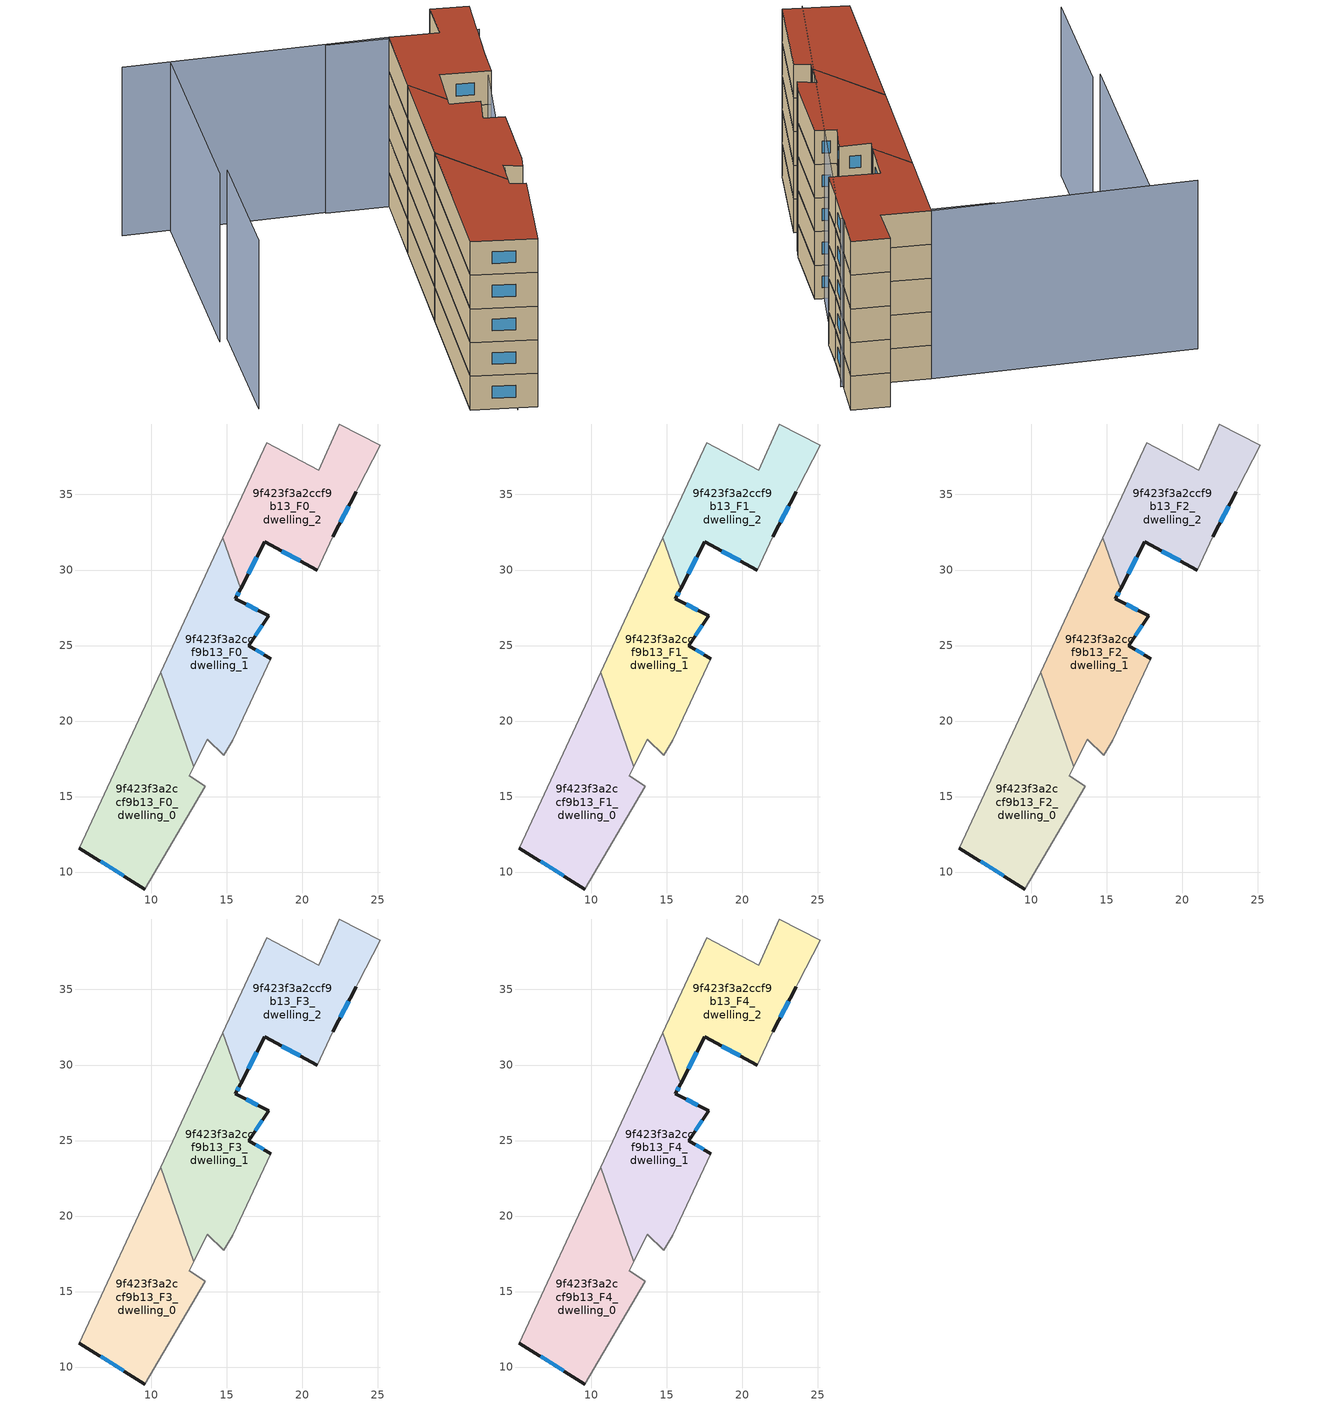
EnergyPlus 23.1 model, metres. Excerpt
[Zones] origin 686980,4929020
9f423f3a2ccf9b13_F0_dwelling_0
 floor ground (EU_floor_Construction): 10.63,23.24 12.81,16.97 12.52,16.39 13.6,15.69 9.58,8.88 5.25,11.59 z0
 wall outside (EU_wall_Construction): 5.25,11.59 9.58,8.88 z0:3
 wall adiabatic (EU_wall_Construction): 9.58,8.88 13.6,15.69 12.52,16.39 12.81,16.97 / 10.63,23.24 5.25,11.59 z0:3
 wall to 9f423f3a2ccf9b13_F0_dwelling_1 (EU_wall_Construction): 12.8,16.97 10.63,23.24 z0:3
 window (EU_Window_Construction): 6.66,10.71 8.17,9.76 z0.98:2.02
9f423f3a2ccf9b13_F0_dwelling_1
 floor ground (EU_floor_Construction): 14.74,32.13 15.92,28.75 15.58,28.09 17.78,26.99 16.45,25 17.93,24.14 15.42,18.73 14.82,17.75 13.7,18.78 12.81,16.97 10.63,23.24 z0
 wall outside (EU_wall_Construction): 17.93,24.14 16.45,25 17.78,26.99 15.58,28.09 15.92,28.75 z0:3
 wall adiabatic (EU_wall_Construction): 14.74,32.13 10.63,23.24 / 12.81,16.97 13.7,18.78 14.82,17.75 15.42,18.73 17.93,24.14 z0:3
 wall to 9f423f3a2ccf9b13_F0_dwelling_2 (EU_wall_Construction): 15.92,28.75 14.74,32.13 z0:3
 window (EU_Window_Construction): 15.69,28.3 15.81,28.53 / 17.06,27.35 16.29,27.73 / 16.88,25.65 17.35,26.34 / 17.45,24.42 16.93,24.72 z0.98:2.02
9f423f3a2ccf9b13_F0_dwelling_2
 floor ground (EU_floor_Construction): 25.16,38.27 23.7,35.44 23.58,35.2 22.02,32.19 21.01,30 17.52,31.86 15.92,28.75 14.74,32.13 17.65,38.42 21.1,36.6 22.47,39.67 z0
 wall outside (EU_wall_Construction): 15.92,28.75 17.52,31.86 21.01,30 / 22.02,32.19 23.58,35.2 z0:3
 wall adiabatic (EU_wall_Construction): 23.58,35.2 23.7,35.44 25.16,38.27 22.47,39.67 21.1,36.6 17.65,38.42 14.74,32.13 / 21.01,30 22.02,32.19 z0:3
 window (EU_Window_Construction): 18.65,31.25 19.87,30.6 / 16.44,29.76 17,30.85 / 22.53,33.17 23.07,34.22 z0.98:2.02
9f423f3a2ccf9b13_F1_dwelling_0
 floor to 9f423f3a2ccf9b13_F0_dwelling_0 (EU_floor_Construction): 10.63,23.24 12.8,16.97 12.52,16.39 13.6,15.69 9.58,8.88 5.25,11.59 z3
 wall outside (EU_wall_Construction): 5.25,11.59 9.58,8.88 z3:6
 wall adiabatic (EU_wall_Construction): 9.58,8.88 13.6,15.69 12.52,16.39 12.81,16.97 / 10.63,23.24 5.25,11.59 z3:6
 wall to 9f423f3a2ccf9b13_F1_dwelling_1 (EU_wall_Construction): 12.8,16.97 10.63,23.24 z3:6
 window (EU_Window_Construction): 6.66,10.71 8.17,9.76 z3.98:5.02
9f423f3a2ccf9b13_F1_dwelling_1
 floor to 9f423f3a2ccf9b13_F0_dwelling_1 (EU_floor_Construction): 14.74,32.13 15.92,28.75 15.58,28.09 17.78,26.99 16.45,25 17.93,24.14 15.42,18.73 14.82,17.75 13.7,18.78 12.8,16.97 10.63,23.24 z3
 wall outside (EU_wall_Construction): 17.93,24.14 16.45,25 17.78,26.99 15.58,28.09 15.92,28.75 z3:6
 wall adiabatic (EU_wall_Construction): 14.74,32.13 10.63,23.24 / 12.81,16.97 13.7,18.78 14.82,17.75 15.42,18.73 17.93,24.14 z3:6
 wall to 9f423f3a2ccf9b13_F1_dwelling_2 (EU_wall_Construction): 15.92,28.75 14.74,32.13 z3:6
 window (EU_Window_Construction): 15.69,28.3 15.81,28.53 / 17.06,27.35 16.29,27.73 / 16.88,25.65 17.35,26.34 / 17.45,24.42 16.93,24.72 z3.98:5.02
9f423f3a2ccf9b13_F1_dwelling_2
 floor to 9f423f3a2ccf9b13_F0_dwelling_2 (EU_floor_Construction): 25.16,38.27 23.7,35.44 23.58,35.2 22.02,32.19 21.01,30 17.52,31.86 15.92,28.75 14.74,32.13 17.65,38.42 21.1,36.6 22.47,39.67 z3
 wall outside (EU_wall_Construction): 15.92,28.75 17.52,31.86 21.01,30 / 22.02,32.19 23.58,35.2 z3:6
 wall adiabatic (EU_wall_Construction): 23.58,35.2 23.7,35.44 25.16,38.27 22.47,39.67 21.1,36.6 17.65,38.42 14.74,32.13 / 21.01,30 22.02,32.19 z3:6
 window (EU_Window_Construction): 18.65,31.25 19.87,30.6 / 16.44,29.76 17,30.85 / 22.53,33.17 23.07,34.22 z3.98:5.02
9f423f3a2ccf9b13_F2_dwelling_0
 floor to 9f423f3a2ccf9b13_F1_dwelling_0 (EU_floor_Construction): 10.63,23.24 12.8,16.97 12.52,16.39 13.6,15.69 9.58,8.88 5.25,11.59 z6
 wall outside (EU_wall_Construction): 5.25,11.59 9.58,8.88 z6:9
 wall adiabatic (EU_wall_Construction): 9.58,8.88 13.6,15.69 12.52,16.39 12.81,16.97 / 10.63,23.24 5.25,11.59 z6:9
 wall to 9f423f3a2ccf9b13_F2_dwelling_1 (EU_wall_Construction): 12.8,16.97 10.63,23.24 z6:9
 window (EU_Window_Construction): 6.66,10.71 8.17,9.76 z6.98:8.02
9f423f3a2ccf9b13_F2_dwelling_1
 floor to 9f423f3a2ccf9b13_F1_dwelling_1 (EU_floor_Construction): 14.74,32.13 15.92,28.75 15.58,28.09 17.78,26.99 16.45,25 17.93,24.14 15.42,18.73 14.82,17.75 13.7,18.78 12.8,16.97 10.63,23.24 z6
 wall outside (EU_wall_Construction): 17.93,24.14 16.45,25 17.78,26.99 15.58,28.09 15.92,28.75 z6:9
 wall adiabatic (EU_wall_Construction): 14.74,32.13 10.63,23.24 / 12.81,16.97 13.7,18.78 14.82,17.75 15.42,18.73 17.93,24.14 z6:9
 wall to 9f423f3a2ccf9b13_F2_dwelling_2 (EU_wall_Construction): 15.92,28.75 14.74,32.13 z6:9
 window (EU_Window_Construction): 15.69,28.3 15.81,28.53 / 17.06,27.35 16.29,27.73 / 16.88,25.65 17.35,26.34 / 17.45,24.42 16.93,24.72 z6.98:8.02
9f423f3a2ccf9b13_F2_dwelling_2
 floor to 9f423f3a2ccf9b13_F1_dwelling_2 (EU_floor_Construction): 25.16,38.27 23.7,35.44 23.58,35.2 22.02,32.19 21.01,30 17.52,31.86 15.92,28.75 14.74,32.13 17.65,38.42 21.1,36.6 22.47,39.67 z6
 wall outside (EU_wall_Construction): 15.92,28.75 17.52,31.86 21.01,30 / 22.02,32.19 23.58,35.2 z6:9
 wall adiabatic (EU_wall_Construction): 23.58,35.2 23.7,35.44 25.16,38.27 22.47,39.67 21.1,36.6 17.65,38.42 14.74,32.13 / 21.01,30 22.02,32.19 z6:9
 window (EU_Window_Construction): 18.65,31.25 19.87,30.6 / 16.44,29.76 17,30.85 / 22.53,33.17 23.07,34.22 z6.98:8.02
9f423f3a2ccf9b13_F3_dwelling_0
 floor to 9f423f3a2ccf9b13_F2_dwelling_0 (EU_floor_Construction): 10.63,23.24 12.8,16.97 12.52,16.39 13.6,15.69 9.58,8.88 5.25,11.59 z9
 wall outside (EU_wall_Construction): 5.25,11.59 9.58,8.88 z9:12
 wall adiabatic (EU_wall_Construction): 9.58,8.88 13.6,15.69 12.52,16.39 12.81,16.97 / 10.63,23.24 5.25,11.59 z9:12
 wall to 9f423f3a2ccf9b13_F3_dwelling_1 (EU_wall_Construction): 12.8,16.97 10.63,23.24 z9:12
 window (EU_Window_Construction): 6.66,10.71 8.17,9.76 z9.98:11.02
9f423f3a2ccf9b13_F3_dwelling_1
 floor to 9f423f3a2ccf9b13_F2_dwelling_1 (EU_floor_Construction): 14.74,32.13 15.92,28.75 15.58,28.09 17.78,26.99 16.45,25 17.93,24.14 15.42,18.73 14.82,17.75 13.7,18.78 12.8,16.97 10.63,23.24 z9
 wall outside (EU_wall_Construction): 17.93,24.14 16.45,25 17.78,26.99 15.58,28.09 15.92,28.75 z9:12
 wall adiabatic (EU_wall_Construction): 14.74,32.13 10.63,23.24 / 12.81,16.97 13.7,18.78 14.82,17.75 15.42,18.73 17.93,24.14 z9:12
 wall to 9f423f3a2ccf9b13_F3_dwelling_2 (EU_wall_Construction): 15.92,28.75 14.74,32.13 z9:12
 window (EU_Window_Construction): 15.69,28.3 15.81,28.53 / 17.06,27.35 16.29,27.73 / 16.88,25.65 17.35,26.34 / 17.45,24.42 16.93,24.72 z9.98:11.02
9f423f3a2ccf9b13_F3_dwelling_2
 floor to 9f423f3a2ccf9b13_F2_dwelling_2 (EU_floor_Construction): 25.16,38.27 23.7,35.44 23.58,35.2 22.02,32.19 21.01,30 17.52,31.86 15.92,28.75 14.74,32.13 17.65,38.42 21.1,36.6 22.47,39.67 z9
 wall outside (EU_wall_Construction): 15.92,28.75 17.52,31.86 21.01,30 / 22.02,32.19 23.58,35.2 z9:12
 wall adiabatic (EU_wall_Construction): 23.58,35.2 23.7,35.44 25.16,38.27 22.47,39.67 21.1,36.6 17.65,38.42 14.74,32.13 / 21.01,30 22.02,32.19 z9:12
 window (EU_Window_Construction): 18.65,31.25 19.87,30.6 / 16.44,29.76 17,30.85 / 22.53,33.17 23.07,34.22 z9.98:11.02
9f423f3a2ccf9b13_F4_dwelling_0
 floor to 9f423f3a2ccf9b13_F3_dwelling_0 (EU_floor_Construction): 10.63,23.24 12.8,16.97 12.52,16.39 13.6,15.69 9.58,8.88 5.25,11.59 z12
 wall outside (EU_wall_Construction): 5.25,11.59 9.58,8.88 z12:15
 wall adiabatic (EU_wall_Construction): 9.58,8.88 13.6,15.69 12.52,16.39 12.81,16.97 / 10.63,23.24 5.25,11.59 z12:15
 wall to 9f423f3a2ccf9b13_F4_dwelling_1 (EU_wall_Construction): 12.8,16.97 10.63,23.24 z12:15
 window (EU_Window_Construction): 6.66,10.71 8.17,9.76 z12.98:14.02
 roof outside (EU_roof_Construction): 9.58,8.88 13.6,15.69 12.52,16.39 12.81,16.97 10.63,23.24 5.25,11.59 z15
9f423f3a2ccf9b13_F4_dwelling_1
 floor to 9f423f3a2ccf9b13_F3_dwelling_1 (EU_floor_Construction): 14.74,32.13 15.92,28.75 15.58,28.09 17.78,26.99 16.45,25 17.93,24.14 15.42,18.73 14.82,17.75 13.7,18.78 12.8,16.97 10.63,23.24 z12
 wall outside (EU_wall_Construction): 17.93,24.14 16.45,25 17.78,26.99 15.58,28.09 15.92,28.75 z12:15
 wall adiabatic (EU_wall_Construction): 14.74,32.13 10.63,23.24 / 12.81,16.97 13.7,18.78 14.82,17.75 15.42,18.73 17.93,24.14 z12:15
 wall to 9f423f3a2ccf9b13_F4_dwelling_2 (EU_wall_Construction): 15.92,28.75 14.74,32.13 z12:15
 window (EU_Window_Construction): 15.69,28.3 15.81,28.53 / 17.06,27.35 16.29,27.73 / 16.88,25.65 17.35,26.34 / 17.45,24.42 16.93,24.72 z12.98:14.02
 roof outside (EU_roof_Construction): 15.42,18.73 17.93,24.14 16.45,25 17.78,26.99 15.58,28.09 15.92,28.75 14.74,32.13 10.63,23.24 12.81,16.97 13.7,18.78 14.82,17.75 z15
9f423f3a2ccf9b13_F4_dwelling_2
 floor to 9f423f3a2ccf9b13_F3_dwelling_2 (EU_floor_Construction): 25.16,38.27 23.7,35.44 23.58,35.2 22.02,32.19 21.01,30 17.52,31.86 15.92,28.75 14.74,32.13 17.65,38.42 21.1,36.6 22.47,39.67 z12
 wall outside (EU_wall_Construction): 15.92,28.75 17.52,31.86 21.01,30 / 22.02,32.19 23.58,35.2 z12:15
 wall adiabatic (EU_wall_Construction): 23.58,35.2 23.7,35.44 25.16,38.27 22.47,39.67 21.1,36.6 17.65,38.42 14.74,32.13 / 21.01,30 22.02,32.19 z12:15
 window (EU_Window_Construction): 18.65,31.25 19.87,30.6 / 16.44,29.76 17,30.85 / 22.53,33.17 23.07,34.22 z12.98:14.02
 roof outside (EU_roof_Construction): 21.01,30 22.02,32.19 23.58,35.2 23.7,35.44 25.16,38.27 22.47,39.67 21.1,36.6 17.65,38.42 14.74,32.13 15.92,28.75 17.52,31.86 z15
shading: 8.14,9.46 22.02,32.2 / -1,47.04 17.65,38.42 / 17.65,38.42 5.25,11.59 / -3.37,30.66 -7.4,21.3 / 2.3,45.33 -4.09,30.61 / 23.8,35.22 13.19,40.35 z0:15
[Building]
EU S2 Campaign: North Axis=0; Terrain=City; Solar Distribution=FullExterior
[Site:Location]
Bologna: Latitude=44.5; Longitude=11.25; Time Zone=1; Elevation=37
[SizingPeriod:WeatherFileDays]
AnnualSizingPeriod: Begin Month=1; Begin Day of Month=1; End Month=12; End Day of Month=31; Day of Week for Start Day=Monday; Use Weather File Daylight Saving Period=No; Use Weather File Rain and Snow Indicators=No
[MATERIAL]
EU_InternalMass_Material: Roughness=MediumRough; Thickness=0.1; Conductivity=1; Density=1800; Specific Heat=900; Thermal Absorptance=0.9; Solar Absorptance=0.7; Visible Absorptance=0.7
[MATERIAL:NOMASS] Roughness=MediumRough; Thermal Absorptance=0.9; Solar Absorptance=0.7; Visible Absorptance=0.7
Name | Thermal Resistance
EU_wall_NoMass | 0.905828
EU_roof_NoMass | 0.37593
EU_floor_NoMass | 0.67114
[WINDOWMATERIAL:SIMPLEGLAZINGSYSTEM]
EU_Window_SimpleGlazing: UFactor=4.52486; Solar Heat Gain Coefficient=0.85; Visible Transmittance=0.85
[CONSTRUCTION]
EU_wall_Construction: EU_wall_NoMass
EU_roof_Construction: EU_roof_NoMass
EU_floor_Construction: EU_floor_NoMass
EU_Window_Construction: EU_Window_SimpleGlazing
EU_InternalMass_Construction: EU_InternalMass_Material
[ZONE] Type=1; Multiplier=1; Ceiling Height=autocalculate; Floor Area=autocalculate; Part of Total Floor Area=Yes
Name | Volume
9f423f3a2ccf9b13_F0_dwelling_0 | 168.837
9f423f3a2ccf9b13_F1_dwelling_0; 9f423f3a2ccf9b13_F2_dwelling_0; 9f423f3a2ccf9b13_F3_dwelling_0; 9f423f3a2ccf9b13_F4_dwelling_0 | 168.835
9f423f3a2ccf9b13_F0_dwelling_1 | 172.373
9f423f3a2ccf9b13_F1_dwelling_1; 9f423f3a2ccf9b13_F2_dwelling_1; 9f423f3a2ccf9b13_F3_dwelling_1; 9f423f3a2ccf9b13_F4_dwelling_1 | 172.372
9f423f3a2ccf9b13_F0_dwelling_2 | 164.237
9f423f3a2ccf9b13_F1_dwelling_2; 9f423f3a2ccf9b13_F2_dwelling_2; 9f423f3a2ccf9b13_F3_dwelling_2; 9f423f3a2ccf9b13_F4_dwelling_2 | 164.238
[INTERNALMASS] Construction=EU_InternalMass_Construction
Name | Zone or ZoneList | Surface Area
9f423f3a2ccf9b13_F0_dwelling_0_EU_InternalMass | 9f423f3a2ccf9b13_F0_dwelling_0 | 56.2802
9f423f3a2ccf9b13_F0_dwelling_1_EU_InternalMass | 9f423f3a2ccf9b13_F0_dwelling_1 | 57.4569
9f423f3a2ccf9b13_F0_dwelling_2_EU_InternalMass | 9f423f3a2ccf9b13_F0_dwelling_2 | 54.7457
9f423f3a2ccf9b13_F1_dwelling_0_EU_InternalMass | 9f423f3a2ccf9b13_F1_dwelling_0 | 56.2802
9f423f3a2ccf9b13_F1_dwelling_1_EU_InternalMass | 9f423f3a2ccf9b13_F1_dwelling_1 | 57.4569
9f423f3a2ccf9b13_F1_dwelling_2_EU_InternalMass | 9f423f3a2ccf9b13_F1_dwelling_2 | 54.7457
9f423f3a2ccf9b13_F2_dwelling_0_EU_InternalMass | 9f423f3a2ccf9b13_F2_dwelling_0 | 56.2802
9f423f3a2ccf9b13_F2_dwelling_1_EU_InternalMass | 9f423f3a2ccf9b13_F2_dwelling_1 | 57.4569
9f423f3a2ccf9b13_F2_dwelling_2_EU_InternalMass | 9f423f3a2ccf9b13_F2_dwelling_2 | 54.7457
9f423f3a2ccf9b13_F3_dwelling_0_EU_InternalMass | 9f423f3a2ccf9b13_F3_dwelling_0 | 56.2802
9f423f3a2ccf9b13_F3_dwelling_1_EU_InternalMass | 9f423f3a2ccf9b13_F3_dwelling_1 | 57.4569
9f423f3a2ccf9b13_F3_dwelling_2_EU_InternalMass | 9f423f3a2ccf9b13_F3_dwelling_2 | 54.7457
9f423f3a2ccf9b13_F4_dwelling_0_EU_InternalMass | 9f423f3a2ccf9b13_F4_dwelling_0 | 56.2802
9f423f3a2ccf9b13_F4_dwelling_1_EU_InternalMass | 9f423f3a2ccf9b13_F4_dwelling_1 | 57.4569
9f423f3a2ccf9b13_F4_dwelling_2_EU_InternalMass | 9f423f3a2ccf9b13_F4_dwelling_2 | 54.7457
[OTHEREQUIPMENT] Fuel Type=Electricity; Design Level Calculation Method=Watts/Area; Power per Zone Floor Area=1; Fraction Latent=0; Fraction Radiant=0; Fraction Lost=0; Carbon Dioxide Generation Rate=0; EndUse Subcategory=EU_Step8_InternalGains
Name | Zone or ZoneList or Space or SpaceList | Schedule
EU_Step8_InternalGain_9f423f3a2ccf9b13_F0_dwelling_0_f000 | 9f423f3a2ccf9b13_F0_dwelling_0 | EU_Step8_GainSchedule_9f423f3a2ccf9b13_F0_dwelling_0_f000
EU_Step8_InternalGain_9f423f3a2ccf9b13_F0_dwelling_1_f000 | 9f423f3a2ccf9b13_F0_dwelling_1 | EU_Step8_GainSchedule_9f423f3a2ccf9b13_F0_dwelling_1_f000
EU_Step8_InternalGain_9f423f3a2ccf9b13_F0_dwelling_2_f000 | 9f423f3a2ccf9b13_F0_dwelling_2 | EU_Step8_GainSchedule_9f423f3a2ccf9b13_F0_dwelling_2_f000
EU_Step8_InternalGain_9f423f3a2ccf9b13_F1_dwelling_0_f000 | 9f423f3a2ccf9b13_F1_dwelling_0 | EU_Step8_GainSchedule_9f423f3a2ccf9b13_F1_dwelling_0_f000
EU_Step8_InternalGain_9f423f3a2ccf9b13_F1_dwelling_1_f000 | 9f423f3a2ccf9b13_F1_dwelling_1 | EU_Step8_GainSchedule_9f423f3a2ccf9b13_F1_dwelling_1_f000
EU_Step8_InternalGain_9f423f3a2ccf9b13_F1_dwelling_2_f000 | 9f423f3a2ccf9b13_F1_dwelling_2 | EU_Step8_GainSchedule_9f423f3a2ccf9b13_F1_dwelling_2_f000
EU_Step8_InternalGain_9f423f3a2ccf9b13_F2_dwelling_0_f000 | 9f423f3a2ccf9b13_F2_dwelling_0 | EU_Step8_GainSchedule_9f423f3a2ccf9b13_F2_dwelling_0_f000
EU_Step8_InternalGain_9f423f3a2ccf9b13_F2_dwelling_1_f000 | 9f423f3a2ccf9b13_F2_dwelling_1 | EU_Step8_GainSchedule_9f423f3a2ccf9b13_F2_dwelling_1_f000
EU_Step8_InternalGain_9f423f3a2ccf9b13_F2_dwelling_2_f000 | 9f423f3a2ccf9b13_F2_dwelling_2 | EU_Step8_GainSchedule_9f423f3a2ccf9b13_F2_dwelling_2_f000
EU_Step8_InternalGain_9f423f3a2ccf9b13_F3_dwelling_0_f000 | 9f423f3a2ccf9b13_F3_dwelling_0 | EU_Step8_GainSchedule_9f423f3a2ccf9b13_F3_dwelling_0_f000
EU_Step8_InternalGain_9f423f3a2ccf9b13_F3_dwelling_1_f000 | 9f423f3a2ccf9b13_F3_dwelling_1 | EU_Step8_GainSchedule_9f423f3a2ccf9b13_F3_dwelling_1_f000
EU_Step8_InternalGain_9f423f3a2ccf9b13_F3_dwelling_2_f000 | 9f423f3a2ccf9b13_F3_dwelling_2 | EU_Step8_GainSchedule_9f423f3a2ccf9b13_F3_dwelling_2_f000
EU_Step8_InternalGain_9f423f3a2ccf9b13_F4_dwelling_0_f000 | 9f423f3a2ccf9b13_F4_dwelling_0 | EU_Step8_GainSchedule_9f423f3a2ccf9b13_F4_dwelling_0_f000
EU_Step8_InternalGain_9f423f3a2ccf9b13_F4_dwelling_1_f000 | 9f423f3a2ccf9b13_F4_dwelling_1 | EU_Step8_GainSchedule_9f423f3a2ccf9b13_F4_dwelling_1_f000
EU_Step8_InternalGain_9f423f3a2ccf9b13_F4_dwelling_2_f000 | 9f423f3a2ccf9b13_F4_dwelling_2 | EU_Step8_GainSchedule_9f423f3a2ccf9b13_F4_dwelling_2_f000
[ZONEVENTILATION:DESIGNFLOWRATE] Schedule=EU_AlwaysOn; Design Flow Rate Calculation Method=AirChanges/Hour; Air Changes per Hour=0.73129; Ventilation Type=Natural; Fan Pressure Rise=0; Fan Total Efficiency=1; Constant Term Coefficient=1; Temperature Term Coefficient=0; Velocity Term Coefficient=0; Velocity Squared Term Coefficient=0; Minimum Indoor Temperature=-100; Maximum Indoor Temperature=100; Delta Temperature=-100; Minimum Outdoor Temperature=-100; Maximum Outdoor Temperature=100; Maximum Wind Speed=40
Name | Zone or ZoneList or Space or SpaceList
EU_ConstantAir_9f423f3a2ccf9b13_F0_dwelling_0 | 9f423f3a2ccf9b13_F0_dwelling_0
EU_ConstantAir_9f423f3a2ccf9b13_F0_dwelling_1 | 9f423f3a2ccf9b13_F0_dwelling_1
EU_ConstantAir_9f423f3a2ccf9b13_F0_dwelling_2 | 9f423f3a2ccf9b13_F0_dwelling_2
EU_ConstantAir_9f423f3a2ccf9b13_F1_dwelling_0 | 9f423f3a2ccf9b13_F1_dwelling_0
EU_ConstantAir_9f423f3a2ccf9b13_F1_dwelling_1 | 9f423f3a2ccf9b13_F1_dwelling_1
EU_ConstantAir_9f423f3a2ccf9b13_F1_dwelling_2 | 9f423f3a2ccf9b13_F1_dwelling_2
EU_ConstantAir_9f423f3a2ccf9b13_F2_dwelling_0 | 9f423f3a2ccf9b13_F2_dwelling_0
EU_ConstantAir_9f423f3a2ccf9b13_F2_dwelling_1 | 9f423f3a2ccf9b13_F2_dwelling_1
EU_ConstantAir_9f423f3a2ccf9b13_F2_dwelling_2 | 9f423f3a2ccf9b13_F2_dwelling_2
EU_ConstantAir_9f423f3a2ccf9b13_F3_dwelling_0 | 9f423f3a2ccf9b13_F3_dwelling_0
EU_ConstantAir_9f423f3a2ccf9b13_F3_dwelling_1 | 9f423f3a2ccf9b13_F3_dwelling_1
EU_ConstantAir_9f423f3a2ccf9b13_F3_dwelling_2 | 9f423f3a2ccf9b13_F3_dwelling_2
EU_ConstantAir_9f423f3a2ccf9b13_F4_dwelling_0 | 9f423f3a2ccf9b13_F4_dwelling_0
EU_ConstantAir_9f423f3a2ccf9b13_F4_dwelling_1 | 9f423f3a2ccf9b13_F4_dwelling_1
EU_ConstantAir_9f423f3a2ccf9b13_F4_dwelling_2 | 9f423f3a2ccf9b13_F4_dwelling_2
[HVACTEMPLATE:THERMOSTAT] Constant Heating Setpoint=20; Constant Cooling Setpoint=50
EU_HeatOnly_9f423f3a2ccf9b13_F0_dwelling_0; EU_HeatOnly_9f423f3a2ccf9b13_F0_dwelling_1; EU_HeatOnly_9f423f3a2ccf9b13_F0_dwelling_2; EU_HeatOnly_9f423f3a2ccf9b13_F1_dwelling_0; EU_HeatOnly_9f423f3a2ccf9b13_F1_dwelling_1; EU_HeatOnly_9f423f3a2ccf9b13_F1_dwelling_2; EU_HeatOnly_9f423f3a2ccf9b13_F2_dwelling_0; EU_HeatOnly_9f423f3a2ccf9b13_F2_dwelling_1; EU_HeatOnly_9f423f3a2ccf9b13_F2_dwelling_2; EU_HeatOnly_9f423f3a2ccf9b13_F3_dwelling_0; EU_HeatOnly_9f423f3a2ccf9b13_F3_dwelling_1; EU_HeatOnly_9f423f3a2ccf9b13_F3_dwelling_2; EU_HeatOnly_9f423f3a2ccf9b13_F4_dwelling_0; EU_HeatOnly_9f423f3a2ccf9b13_F4_dwelling_1; EU_HeatOnly_9f423f3a2ccf9b13_F4_dwelling_2
[HVACTEMPLATE:ZONE:IDEALLOADSAIRSYSTEM] System Availability Schedule=EU_AlwaysOn; Maximum Heating Supply Air Temperature=50; Minimum Cooling Supply Air Temperature=13; Maximum Heating Supply Air Humidity Ratio=0.0156; Minimum Cooling Supply Air Humidity Ratio=0.0077; Heating Limit=NoLimit; Cooling Limit=NoLimit; Heating Availability Schedule=EU_AlwaysOn; Cooling Availability Schedule=EU_CoolingOff; Dehumidification Control Type=ConstantSensibleHeatRatio; Cooling Sensible Heat Ratio=0.7; Dehumidification Setpoint=60; Humidification Control Type=None; Humidification Setpoint=30; Outdoor Air Method=None; Outdoor Air Flow Rate per Person=0.00944; Outdoor Air Flow Rate per Zone Floor Area=0; Outdoor Air Flow Rate per Zone=0; Demand Controlled Ventilation Type=None; Outdoor Air Economizer Type=NoEconomizer; Heat Recovery Type=None; Sensible Heat Recovery Effectiveness=0.7; Latent Heat Recovery Effectiveness=0.65
Name | Template Thermostat
9f423f3a2ccf9b13_F0_dwelling_0 | EU_HeatOnly_9f423f3a2ccf9b13_F0_dwelling_0
9f423f3a2ccf9b13_F0_dwelling_1 | EU_HeatOnly_9f423f3a2ccf9b13_F0_dwelling_1
9f423f3a2ccf9b13_F0_dwelling_2 | EU_HeatOnly_9f423f3a2ccf9b13_F0_dwelling_2
9f423f3a2ccf9b13_F1_dwelling_0 | EU_HeatOnly_9f423f3a2ccf9b13_F1_dwelling_0
9f423f3a2ccf9b13_F1_dwelling_1 | EU_HeatOnly_9f423f3a2ccf9b13_F1_dwelling_1
9f423f3a2ccf9b13_F1_dwelling_2 | EU_HeatOnly_9f423f3a2ccf9b13_F1_dwelling_2
9f423f3a2ccf9b13_F2_dwelling_0 | EU_HeatOnly_9f423f3a2ccf9b13_F2_dwelling_0
9f423f3a2ccf9b13_F2_dwelling_1 | EU_HeatOnly_9f423f3a2ccf9b13_F2_dwelling_1
9f423f3a2ccf9b13_F2_dwelling_2 | EU_HeatOnly_9f423f3a2ccf9b13_F2_dwelling_2
9f423f3a2ccf9b13_F3_dwelling_0 | EU_HeatOnly_9f423f3a2ccf9b13_F3_dwelling_0
9f423f3a2ccf9b13_F3_dwelling_1 | EU_HeatOnly_9f423f3a2ccf9b13_F3_dwelling_1
9f423f3a2ccf9b13_F3_dwelling_2 | EU_HeatOnly_9f423f3a2ccf9b13_F3_dwelling_2
9f423f3a2ccf9b13_F4_dwelling_0 | EU_HeatOnly_9f423f3a2ccf9b13_F4_dwelling_0
9f423f3a2ccf9b13_F4_dwelling_1 | EU_HeatOnly_9f423f3a2ccf9b13_F4_dwelling_1
9f423f3a2ccf9b13_F4_dwelling_2 | EU_HeatOnly_9f423f3a2ccf9b13_F4_dwelling_2
[SIZING:ZONE] Zone Cooling Design Supply Air Temperature Input Method=SupplyAirTemperature; Zone Cooling Design Supply Air Temperature=13; Zone Heating Design Supply Air Temperature Input Method=SupplyAirTemperature; Zone Heating Design Supply Air Temperature=50; Zone Cooling Design Supply Air Humidity Ratio=0.008; Zone Heating Design Supply Air Humidity Ratio=0.008; Cooling Design Air Flow Method=DesignDay; Cooling Design Air Flow Rate=0; Cooling Minimum Air Flow per Zone Floor Area=0.000762; Cooling Minimum Air Flow=0; Cooling Minimum Air Flow Fraction=0.2; Heating Design Air Flow Method=DesignDay; Heating Design Air Flow Rate=0; Heating Maximum Air Flow per Zone Floor Area=0.002032; Heating Maximum Air Flow=0.141576; Heating Maximum Air Flow Fraction=0.3; Account for Dedicated Outdoor Air System=No; Dedicated Outdoor Air System Control Strategy=NeutralSupplyAir; Dedicated Outdoor Air Low Setpoint Temperature for Design=autosize; Dedicated Outdoor Air High Setpoint Temperature for Design=autosize; Zone Load Sizing Method=Sensible Load Only No Latent Load; Zone Latent Cooling Design Supply Air Humidity Ratio Input Method=HumidityRatioDifference; Zone Cooling Design Supply Air Humidity Ratio Difference=0.005; Zone Latent Heating Design Supply Air Humidity Ratio Input Method=HumidityRatioDifference; Zone Humidification Design Supply Air Humidity Ratio Difference=0.005
9f423f3a2ccf9b13_F0_dwelling_0; 9f423f3a2ccf9b13_F0_dwelling_1; 9f423f3a2ccf9b13_F0_dwelling_2; 9f423f3a2ccf9b13_F1_dwelling_0; 9f423f3a2ccf9b13_F1_dwelling_1; 9f423f3a2ccf9b13_F1_dwelling_2; 9f423f3a2ccf9b13_F2_dwelling_0; 9f423f3a2ccf9b13_F2_dwelling_1; 9f423f3a2ccf9b13_F2_dwelling_2; 9f423f3a2ccf9b13_F3_dwelling_0; 9f423f3a2ccf9b13_F3_dwelling_1; 9f423f3a2ccf9b13_F3_dwelling_2; 9f423f3a2ccf9b13_F4_dwelling_0; 9f423f3a2ccf9b13_F4_dwelling_1; 9f423f3a2ccf9b13_F4_dwelling_2
[SCHEDULE:CONSTANT]
Name | Hourly Value
EU_AlwaysOn | 1
EU_CoolingOff | 0
[SCHEDULE:FILE] Column Number=1; Rows to Skip at Top=0; Number of Hours of Data=8760; Column Separator=Comma; Interpolate to Timestep=No; Minutes per Item=60; Adjust Schedule for Daylight Savings=Yes
Name | File
EU_Step8_GainSchedule_9f423f3a2ccf9b13_F0_dwelling_0_f000 | ../../schedules/9f423f3a2ccf9b13/9f423f3a2ccf9b13_F0_dwelling_0_f000_gain.csv
EU_Step8_GainSchedule_9f423f3a2ccf9b13_F0_dwelling_1_f000 | ../../schedules/9f423f3a2ccf9b13/9f423f3a2ccf9b13_F0_dwelling_1_f000_gain.csv
EU_Step8_GainSchedule_9f423f3a2ccf9b13_F0_dwelling_2_f000 | ../../schedules/9f423f3a2ccf9b13/9f423f3a2ccf9b13_F0_dwelling_2_f000_gain.csv
EU_Step8_GainSchedule_9f423f3a2ccf9b13_F1_dwelling_0_f000 | ../../schedules/9f423f3a2ccf9b13/9f423f3a2ccf9b13_F1_dwelling_0_f000_gain.csv
EU_Step8_GainSchedule_9f423f3a2ccf9b13_F1_dwelling_1_f000 | ../../schedules/9f423f3a2ccf9b13/9f423f3a2ccf9b13_F1_dwelling_1_f000_gain.csv
EU_Step8_GainSchedule_9f423f3a2ccf9b13_F1_dwelling_2_f000 | ../../schedules/9f423f3a2ccf9b13/9f423f3a2ccf9b13_F1_dwelling_2_f000_gain.csv
EU_Step8_GainSchedule_9f423f3a2ccf9b13_F2_dwelling_0_f000 | ../../schedules/9f423f3a2ccf9b13/9f423f3a2ccf9b13_F2_dwelling_0_f000_gain.csv
EU_Step8_GainSchedule_9f423f3a2ccf9b13_F2_dwelling_1_f000 | ../../schedules/9f423f3a2ccf9b13/9f423f3a2ccf9b13_F2_dwelling_1_f000_gain.csv
EU_Step8_GainSchedule_9f423f3a2ccf9b13_F2_dwelling_2_f000 | ../../schedules/9f423f3a2ccf9b13/9f423f3a2ccf9b13_F2_dwelling_2_f000_gain.csv
EU_Step8_GainSchedule_9f423f3a2ccf9b13_F3_dwelling_0_f000 | ../../schedules/9f423f3a2ccf9b13/9f423f3a2ccf9b13_F3_dwelling_0_f000_gain.csv
EU_Step8_GainSchedule_9f423f3a2ccf9b13_F3_dwelling_1_f000 | ../../schedules/9f423f3a2ccf9b13/9f423f3a2ccf9b13_F3_dwelling_1_f000_gain.csv
EU_Step8_GainSchedule_9f423f3a2ccf9b13_F3_dwelling_2_f000 | ../../schedules/9f423f3a2ccf9b13/9f423f3a2ccf9b13_F3_dwelling_2_f000_gain.csv
EU_Step8_GainSchedule_9f423f3a2ccf9b13_F4_dwelling_0_f000 | ../../schedules/9f423f3a2ccf9b13/9f423f3a2ccf9b13_F4_dwelling_0_f000_gain.csv
EU_Step8_GainSchedule_9f423f3a2ccf9b13_F4_dwelling_1_f000 | ../../schedules/9f423f3a2ccf9b13/9f423f3a2ccf9b13_F4_dwelling_1_f000_gain.csv
EU_Step8_GainSchedule_9f423f3a2ccf9b13_F4_dwelling_2_f000 | ../../schedules/9f423f3a2ccf9b13/9f423f3a2ccf9b13_F4_dwelling_2_f000_gain.csv
